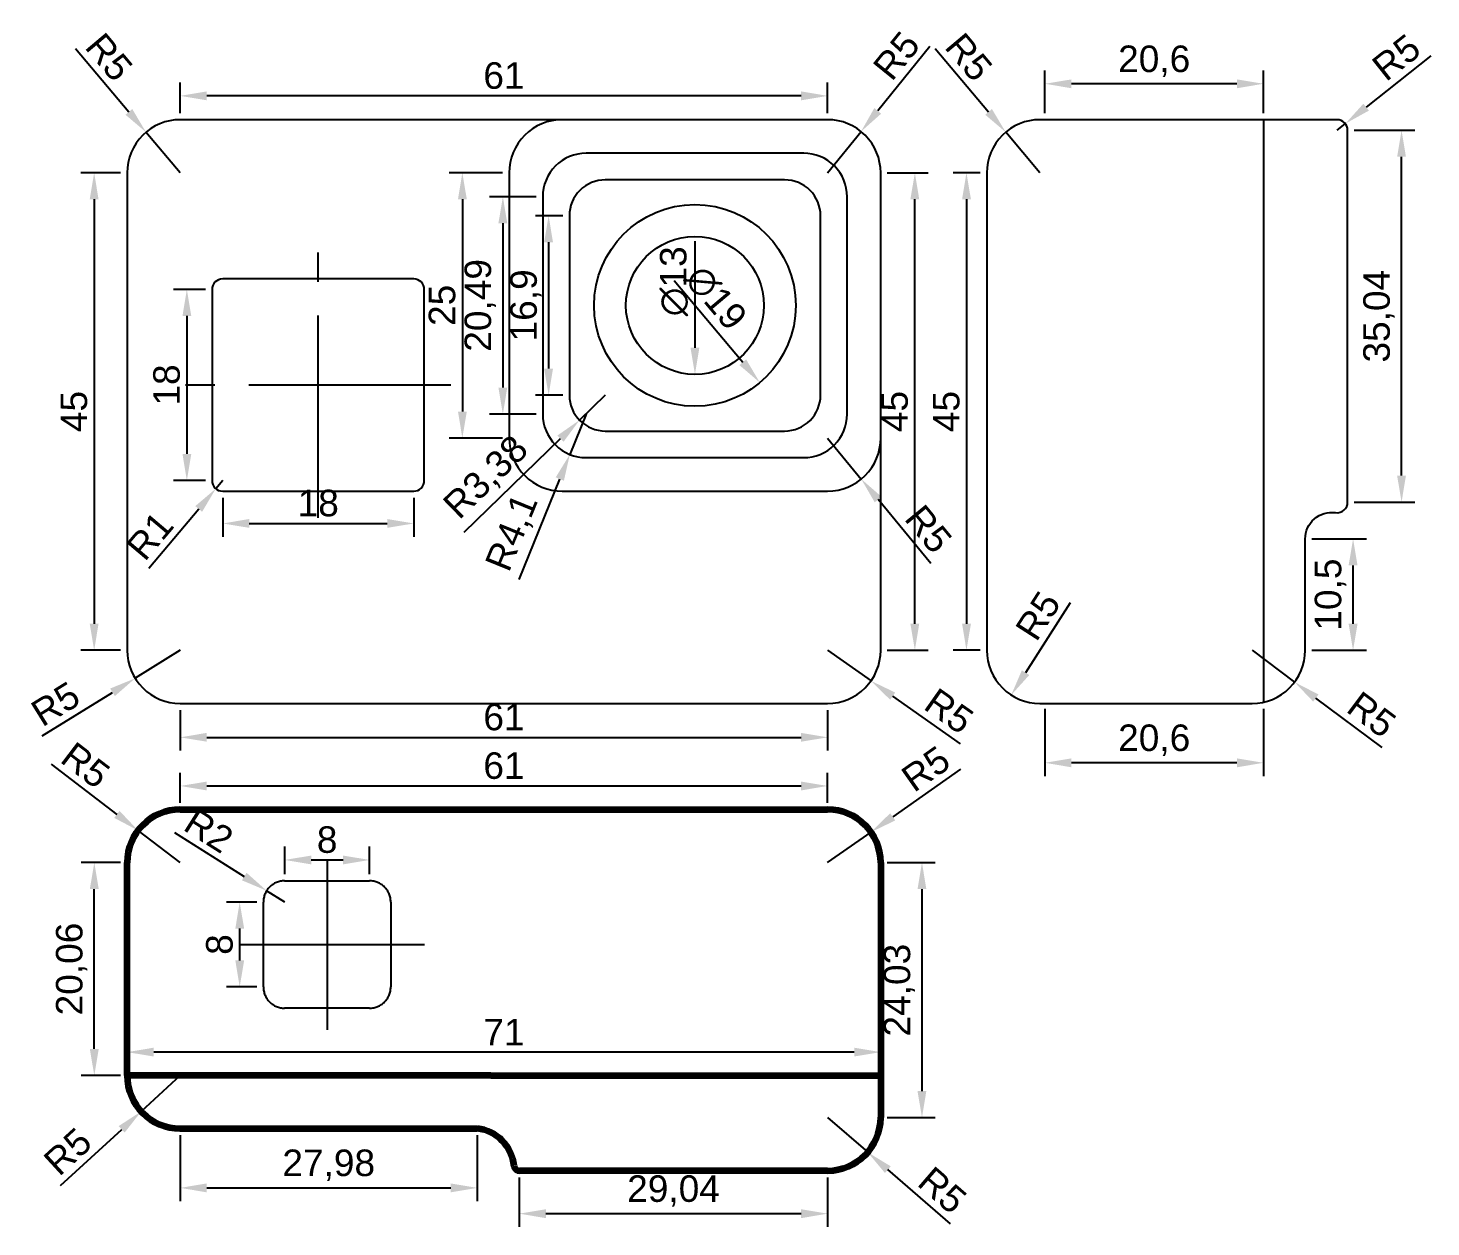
# Model space of a CAD drawing. Header units: millimetres. Extents: x 2833 to 2965, y 1383 to 1641.
# Drawn here: x 2832.9 to 2965.1, y 1527.6 to 1640.5 of the extents above; entities that cross this region are included whole.
import ezdxf

# ---------------------------------------------------------------- set-up
doc = ezdxf.new("R2010")
doc.units = ezdxf.units.MM
doc.linetypes.add('ACAD_ISO02W100', pattern=[15, 12, -3])
doc.linetypes.add('CENTER2', pattern=[28.575, 19.05, -3.175, 3.175, -3.175])
doc.styles.get("Standard").update_dxf_attribs({"font": 'arial.ttf'})
doc.dimstyles.new('ISO-25', dxfattribs={"dimtxt": 2.5, "dimasz": 2.5, "dimexe": 1.25, "dimexo": 0.625, "dimtad": 1, "dimtxsty": 'Standard', "dimcen": 2.5, "dimadec": 0, "dimazin": 0, "dimtfac": 1, "dimtmove": 0, "dimatfit": 3, "dimfxl": 1, "dimarcsym": 0})

# ---------------------------------------------------------------- blocks, each defined once
blk = doc.blocks.new('*D51')
at = {"color": 0, "linetype": 'ByBlock', "lineweight": -2, "transparency": 16777216}
for p, q in [((2847.25, 1632.54), (2847.25, 1635.41)), ((2908.25, 1632.54), (2908.25, 1635.41)), ((2905.75, 1634.16), (2849.75, 1634.16))]:
    blk.add_line(p, q, dxfattribs=at)
at = {"color": 0, "linetype": 'ByBlock', "transparency": 16777216}
for points in [[(2849.75, 1634.58), (2849.75, 1633.74), (2847.25, 1634.16)], [(2905.75, 1634.58), (2905.75, 1633.74), (2908.25, 1634.16)]]:
    blk.add_solid(points, dxfattribs=at)
at = {"layer": 'Defpoints', "color": 0, "linetype": 'ByBlock', "transparency": 16777216}
for p in [(2847.25, 1634.16), (2847.25, 1631.92), (2908.25, 1631.92)]:
    blk.add_point(p, dxfattribs=at)
at = {"color": 0, "linetype": 'ByBlock', "transparency": 16777216, "insert": (2877.75, 1636.06), "char_height": 2.5, "attachment_point": 5}
blk.add_mtext('61', dxfattribs=at)
blk = doc.blocks.new('*D52')
at = {"color": 0, "linetype": 'ByBlock', "lineweight": -2, "transparency": 16777216}
for p, q in [((2841.62, 1626.92), (2837.89, 1626.92)), ((2839.14, 1624.42), (2839.14, 1584.42)), ((2841.62, 1581.92), (2837.89, 1581.92))]:
    blk.add_line(p, q, dxfattribs=at)
at = {"color": 0, "linetype": 'ByBlock', "transparency": 16777216}
for points in [[(2838.72, 1624.42), (2839.55, 1624.42), (2839.14, 1626.92)], [(2838.72, 1584.42), (2839.55, 1584.42), (2839.14, 1581.92)]]:
    blk.add_solid(points, dxfattribs=at)
at = {"layer": 'Defpoints', "color": 0, "linetype": 'ByBlock', "transparency": 16777216}
for p in [(2842.25, 1626.92), (2839.14, 1581.92), (2842.25, 1581.92)]:
    blk.add_point(p, dxfattribs=at)
at = {"color": 0, "linetype": 'ByBlock', "transparency": 16777216, "insert": (2837.24, 1604.42), "char_height": 2.5, "attachment_point": 5, "rotation": 90}
blk.add_mtext('45', dxfattribs=at)
blk = doc.blocks.new('*D53')
at = {"color": 0, "linetype": 'ByBlock', "lineweight": -2, "transparency": 16777216}
for p, q in [((2847.25, 1576.29), (2847.25, 1572.47)), ((2908.25, 1576.29), (2908.25, 1572.47)), ((2849.75, 1573.72), (2905.75, 1573.72))]:
    blk.add_line(p, q, dxfattribs=at)
at = {"color": 0, "linetype": 'ByBlock', "transparency": 16777216}
for points in [[(2849.75, 1574.14), (2849.75, 1573.31), (2847.25, 1573.72)], [(2905.75, 1574.14), (2905.75, 1573.31), (2908.25, 1573.72)]]:
    blk.add_solid(points, dxfattribs=at)
at = {"layer": 'Defpoints', "color": 0, "linetype": 'ByBlock', "transparency": 16777216}
for p in [(2847.25, 1576.92), (2908.25, 1576.92), (2908.25, 1573.72)]:
    blk.add_point(p, dxfattribs=at)
at = {"color": 0, "linetype": 'ByBlock', "transparency": 16777216, "insert": (2877.75, 1575.62), "char_height": 2.5, "attachment_point": 5}
blk.add_mtext('61', dxfattribs=at)
blk = doc.blocks.new('*D54')
at = {"color": 0, "linetype": 'ByBlock', "lineweight": -2, "transparency": 16777216}
for p, q in [((2913.87, 1626.92), (2917.72, 1626.92)), ((2916.47, 1584.42), (2916.47, 1624.42)), ((2913.87, 1581.92), (2917.72, 1581.92))]:
    blk.add_line(p, q, dxfattribs=at)
at = {"color": 0, "linetype": 'ByBlock', "transparency": 16777216}
for points in [[(2916.05, 1624.42), (2916.88, 1624.42), (2916.47, 1626.92)], [(2916.05, 1584.42), (2916.88, 1584.42), (2916.47, 1581.92)]]:
    blk.add_solid(points, dxfattribs=at)
at = {"layer": 'Defpoints', "color": 0, "linetype": 'ByBlock', "transparency": 16777216}
for p in [(2913.25, 1626.92), (2916.47, 1626.92), (2913.25, 1581.92)]:
    blk.add_point(p, dxfattribs=at)
at = {"color": 0, "linetype": 'ByBlock', "transparency": 16777216, "insert": (2914.57, 1604.42), "char_height": 2.5, "attachment_point": 5, "rotation": 90}
blk.add_mtext('45', dxfattribs=at)
blk = doc.blocks.new('*D56')
at = {"color": 0, "linetype": 'ByBlock', "lineweight": -2, "transparency": 16777216}
for p, q in [((2922.62, 1626.92), (2920.08, 1626.92)), ((2921.33, 1624.42), (2921.33, 1584.42)), ((2922.62, 1581.92), (2920.08, 1581.92))]:
    blk.add_line(p, q, dxfattribs=at)
at = {"color": 0, "linetype": 'ByBlock', "transparency": 16777216}
for points in [[(2920.92, 1624.42), (2921.75, 1624.42), (2921.33, 1626.92)], [(2920.92, 1584.42), (2921.75, 1584.42), (2921.33, 1581.92)]]:
    blk.add_solid(points, dxfattribs=at)
at = {"layer": 'Defpoints', "color": 0, "linetype": 'ByBlock', "transparency": 16777216}
for p in [(2923.25, 1626.92), (2921.33, 1581.92), (2923.25, 1581.92)]:
    blk.add_point(p, dxfattribs=at)
at = {"color": 0, "linetype": 'ByBlock', "transparency": 16777216, "insert": (2919.44, 1604.42), "char_height": 2.5, "attachment_point": 5, "rotation": 90}
blk.add_mtext('45', dxfattribs=at)
blk = doc.blocks.new('*D58')
at = {"color": 0, "linetype": 'ByBlock', "lineweight": -2, "transparency": 16777216}
for p, q in [((2837.38, 1638.61), (2842.41, 1632.65)), ((2847.25, 1626.92), (2844.02, 1630.74))]:
    blk.add_line(p, q, dxfattribs=at)
at = {"color": 0, "linetype": 'ByBlock', "transparency": 16777216}
blk.add_solid([(2842.73, 1632.92), (2842.09, 1632.38), (2844.02, 1630.74)], dxfattribs=at)
at = {"layer": 'Defpoints', "color": 0, "linetype": 'ByBlock', "transparency": 16777216}
for p in [(2844.02, 1630.74), (2847.25, 1626.92)]:
    blk.add_point(p, dxfattribs=at)
at = {"color": 0, "linetype": 'ByBlock', "transparency": 16777216, "insert": (2840.54, 1637.81), "char_height": 2.5, "attachment_point": 5, "rotation": 310.1679}
blk.add_mtext('R5', dxfattribs=at)
blk = doc.blocks.new('*D59')
at = {"color": 0, "linetype": 'ByBlock', "lineweight": -2, "transparency": 16777216}
for p, q in [((2917.88, 1638.8), (2912.97, 1632.74)), ((2908.25, 1626.92), (2911.4, 1630.8))]:
    blk.add_line(p, q, dxfattribs=at)
at = {"color": 0, "linetype": 'ByBlock', "transparency": 16777216}
blk.add_solid([(2912.65, 1633.01), (2913.29, 1632.48), (2911.4, 1630.8)], dxfattribs=at)
at = {"layer": 'Defpoints', "color": 0, "linetype": 'ByBlock', "transparency": 16777216}
for p in [(2911.4, 1630.8), (2908.25, 1626.92)]:
    blk.add_point(p, dxfattribs=at)
at = {"color": 0, "linetype": 'ByBlock', "transparency": 16777216, "insert": (2914.74, 1637.94), "char_height": 2.5, "attachment_point": 5, "rotation": 50.9887}
blk.add_mtext('R5', dxfattribs=at)
blk = doc.blocks.new('*D60')
at = {"color": 0, "linetype": 'ByBlock', "lineweight": -2, "transparency": 16777216}
for p, q in [((2851.25, 1596.29), (2851.25, 1592.62)), ((2869.25, 1596.29), (2869.25, 1592.62)), ((2853.75, 1593.87), (2866.75, 1593.87))]:
    blk.add_line(p, q, dxfattribs=at)
at = {"color": 0, "linetype": 'ByBlock', "transparency": 16777216}
for points in [[(2853.75, 1594.29), (2853.75, 1593.46), (2851.25, 1593.87)], [(2866.75, 1594.29), (2866.75, 1593.46), (2869.25, 1593.87)]]:
    blk.add_solid(points, dxfattribs=at)
at = {"layer": 'Defpoints', "color": 0, "linetype": 'ByBlock', "transparency": 16777216}
for p in [(2851.25, 1596.92), (2869.25, 1596.92), (2869.25, 1593.87)]:
    blk.add_point(p, dxfattribs=at)
at = {"color": 0, "linetype": 'ByBlock', "transparency": 16777216, "insert": (2860.25, 1595.78), "char_height": 2.5, "attachment_point": 5}
blk.add_mtext('18', dxfattribs=at)
blk = doc.blocks.new('*D61')
at = {"color": 0, "linetype": 'ByBlock', "lineweight": -2, "transparency": 16777216}
for p, q in [((2849.62, 1615.92), (2846.62, 1615.92)), ((2847.87, 1613.42), (2847.87, 1600.42)), ((2849.62, 1597.92), (2846.62, 1597.92))]:
    blk.add_line(p, q, dxfattribs=at)
at = {"color": 0, "linetype": 'ByBlock', "transparency": 16777216}
for points in [[(2847.46, 1613.42), (2848.29, 1613.42), (2847.87, 1615.92)], [(2847.46, 1600.42), (2848.29, 1600.42), (2847.87, 1597.92)]]:
    blk.add_solid(points, dxfattribs=at)
at = {"layer": 'Defpoints', "color": 0, "linetype": 'ByBlock', "transparency": 16777216}
for p in [(2850.25, 1615.92), (2847.87, 1597.92), (2850.25, 1597.92)]:
    blk.add_point(p, dxfattribs=at)
at = {"color": 0, "linetype": 'ByBlock', "transparency": 16777216, "insert": (2845.97, 1606.92), "char_height": 2.5, "attachment_point": 5, "rotation": 90}
blk.add_mtext('18', dxfattribs=at)
blk = doc.blocks.new('*U49')
at = {"color": 0, "linetype": 'CENTER2', "transparency": 16777216}
blk.add_line((12.5, 0), (-12.5, 0), dxfattribs=at)
blk = doc.blocks.new('*U50')
at = {"color": 0, "linetype": 'CENTER2', "transparency": 16777216}
blk.add_line((0, -12.5), (0, 12.5), dxfattribs=at)
blk = doc.blocks.new('*D62')
at = {"color": 0, "linetype": 'ByBlock', "lineweight": -2, "transparency": 16777216}
for p, q in [((2847.25, 1567.54), (2847.25, 1570.39)), ((2849.75, 1569.14), (2905.75, 1569.14)), ((2908.25, 1567.54), (2908.25, 1570.39))]:
    blk.add_line(p, q, dxfattribs=at)
at = {"color": 0, "linetype": 'ByBlock', "transparency": 16777216}
for points in [[(2849.75, 1569.55), (2849.75, 1568.72), (2847.25, 1569.14)], [(2905.75, 1569.55), (2905.75, 1568.72), (2908.25, 1569.14)]]:
    blk.add_solid(points, dxfattribs=at)
at = {"layer": 'Defpoints', "color": 0, "linetype": 'ByBlock', "transparency": 16777216}
for p in [(2908.25, 1569.14), (2847.25, 1566.92), (2908.25, 1566.92)]:
    blk.add_point(p, dxfattribs=at)
at = {"color": 0, "linetype": 'ByBlock', "transparency": 16777216, "insert": (2877.75, 1571.04), "char_height": 2.5, "attachment_point": 5}
blk.add_mtext('61', dxfattribs=at)
blk = doc.blocks.new('*D63')
at = {"color": 0, "linetype": 'ByBlock', "lineweight": -2, "transparency": 16777216}
for p, q in [((2913.87, 1561.92), (2918.39, 1561.92)), ((2917.14, 1559.42), (2917.14, 1540.39)), ((2913.87, 1537.89), (2918.39, 1537.89))]:
    blk.add_line(p, q, dxfattribs=at)
at = {"color": 0, "linetype": 'ByBlock', "transparency": 16777216}
for points in [[(2916.72, 1559.42), (2917.55, 1559.42), (2917.14, 1561.92)], [(2916.72, 1540.39), (2917.55, 1540.39), (2917.14, 1537.89)]]:
    blk.add_solid(points, dxfattribs=at)
at = {"layer": 'Defpoints', "color": 0, "linetype": 'ByBlock', "transparency": 16777216}
for p in [(2913.25, 1561.92), (2913.25, 1537.89), (2917.14, 1537.89)]:
    blk.add_point(p, dxfattribs=at)
at = {"color": 0, "linetype": 'ByBlock', "transparency": 16777216, "insert": (2915.01, 1549.9), "char_height": 2.5, "attachment_point": 5, "rotation": 90}
blk.add_mtext('24,03', dxfattribs=at)
blk = doc.blocks.new('*D64')
at = {"color": 0, "linetype": 'ByBlock', "lineweight": -2, "transparency": 16777216}
for p, q in [((2841.62, 1561.92), (2837.9, 1561.92)), ((2839.15, 1544.36), (2839.15, 1559.42)), ((2841.62, 1541.86), (2837.9, 1541.86))]:
    blk.add_line(p, q, dxfattribs=at)
at = {"color": 0, "linetype": 'ByBlock', "transparency": 16777216}
for points in [[(2838.73, 1559.42), (2839.57, 1559.42), (2839.15, 1561.92)], [(2838.73, 1544.36), (2839.57, 1544.36), (2839.15, 1541.86)]]:
    blk.add_solid(points, dxfattribs=at)
at = {"layer": 'Defpoints', "color": 0, "linetype": 'ByBlock', "transparency": 16777216}
for p in [(2839.15, 1561.92), (2842.25, 1561.92), (2842.25, 1541.86)]:
    blk.add_point(p, dxfattribs=at)
at = {"color": 0, "linetype": 'ByBlock', "transparency": 16777216, "insert": (2837.02, 1551.89), "char_height": 2.5, "attachment_point": 5, "rotation": 90}
blk.add_mtext('20,06', dxfattribs=at)
blk = doc.blocks.new('*D65')
at = {"color": 0, "linetype": 'ByBlock', "lineweight": -2, "transparency": 16777216}
for p, q in [((2847.25, 1536.23), (2847.25, 1530.02)), ((2875.23, 1536.23), (2875.23, 1530.02)), ((2849.75, 1531.27), (2872.73, 1531.27))]:
    blk.add_line(p, q, dxfattribs=at)
at = {"color": 0, "linetype": 'ByBlock', "transparency": 16777216}
for points in [[(2849.75, 1531.69), (2849.75, 1530.85), (2847.25, 1531.27)], [(2872.73, 1531.69), (2872.73, 1530.85), (2875.23, 1531.27)]]:
    blk.add_solid(points, dxfattribs=at)
at = {"layer": 'Defpoints', "color": 0, "linetype": 'ByBlock', "transparency": 16777216}
for p in [(2847.25, 1536.86), (2875.23, 1536.86), (2875.23, 1531.27)]:
    blk.add_point(p, dxfattribs=at)
at = {"color": 0, "linetype": 'ByBlock', "transparency": 16777216, "insert": (2861.24, 1533.4), "char_height": 2.5, "attachment_point": 5}
blk.add_mtext('27,98', dxfattribs=at)
blk = doc.blocks.new('*D66')
at = {"color": 0, "linetype": 'ByBlock', "lineweight": -2, "transparency": 16777216}
for p, q in [((2879.2, 1532.26), (2879.2, 1527.59)), ((2908.25, 1532.26), (2908.25, 1527.59)), ((2905.75, 1528.84), (2881.7, 1528.84))]:
    blk.add_line(p, q, dxfattribs=at)
at = {"color": 0, "linetype": 'ByBlock', "transparency": 16777216}
for points in [[(2881.7, 1529.26), (2881.7, 1528.42), (2879.2, 1528.84)], [(2905.75, 1529.26), (2905.75, 1528.42), (2908.25, 1528.84)]]:
    blk.add_solid(points, dxfattribs=at)
at = {"layer": 'Defpoints', "color": 0, "linetype": 'ByBlock', "transparency": 16777216}
for p in [(2879.2, 1532.89), (2908.25, 1532.89), (2879.2, 1528.84)]:
    blk.add_point(p, dxfattribs=at)
at = {"color": 0, "linetype": 'ByBlock', "transparency": 16777216, "insert": (2893.73, 1530.97), "char_height": 2.5, "attachment_point": 5}
blk.add_mtext('29,04', dxfattribs=at)
blk = doc.blocks.new('*D67')
at = {"color": 0, "linetype": 'ByBlock', "lineweight": -2, "transparency": 16777216}
for p, q in [((2842.25, 1542.48), (2842.25, 1545.31)), ((2913.25, 1542.49), (2913.25, 1545.31)), ((2910.75, 1544.06), (2844.75, 1544.06))]:
    blk.add_line(p, q, dxfattribs=at)
at = {"color": 0, "linetype": 'ByBlock', "transparency": 16777216}
for points in [[(2844.75, 1544.48), (2844.75, 1543.65), (2842.25, 1544.06)], [(2910.75, 1544.48), (2910.75, 1543.65), (2913.25, 1544.06)]]:
    blk.add_solid(points, dxfattribs=at)
at = {"layer": 'Defpoints', "color": 0, "linetype": 'ByBlock', "transparency": 16777216}
for p in [(2842.25, 1544.06), (2842.25, 1541.86), (2913.25, 1541.86)]:
    blk.add_point(p, dxfattribs=at)
at = {"color": 0, "linetype": 'ByBlock', "transparency": 16777216, "insert": (2877.75, 1545.94), "char_height": 2.5, "attachment_point": 5, "rotation": 0.0018}
blk.add_mtext('71', dxfattribs=at)
blk = doc.blocks.new('*D68')
at = {"color": 0, "linetype": 'ByBlock', "lineweight": -2, "transparency": 16777216}
for p, q in [((2908.25, 1537.89), (2912.03, 1534.62)), ((2919.83, 1527.89), (2913.92, 1532.99))]:
    blk.add_line(p, q, dxfattribs=at)
at = {"color": 0, "linetype": 'ByBlock', "transparency": 16777216}
blk.add_solid([(2914.2, 1533.3), (2913.65, 1532.67), (2912.03, 1534.62)], dxfattribs=at)
at = {"layer": 'Defpoints', "color": 0, "linetype": 'ByBlock', "transparency": 16777216}
for p in [(2908.25, 1537.89), (2912.03, 1534.62)]:
    blk.add_point(p, dxfattribs=at)
at = {"color": 0, "linetype": 'ByBlock', "transparency": 16777216, "insert": (2919.06, 1531.05), "char_height": 2.5, "attachment_point": 5, "rotation": 319.1727}
blk.add_mtext('R5', dxfattribs=at)
blk = doc.blocks.new('*D69')
at = {"color": 0, "linetype": 'ByBlock', "lineweight": -2, "transparency": 16777216}
for p, q in [((2953.87, 1592.42), (2959.01, 1592.42)), ((2957.76, 1584.42), (2957.76, 1589.92)), ((2953.87, 1581.92), (2959.01, 1581.92))]:
    blk.add_line(p, q, dxfattribs=at)
at = {"color": 0, "linetype": 'ByBlock', "transparency": 16777216}
for points in [[(2957.34, 1589.92), (2958.18, 1589.92), (2957.76, 1592.42)], [(2957.34, 1584.42), (2958.18, 1584.42), (2957.76, 1581.92)]]:
    blk.add_solid(points, dxfattribs=at)
at = {"layer": 'Defpoints', "color": 0, "linetype": 'ByBlock', "transparency": 16777216}
for p in [(2953.25, 1592.42), (2957.76, 1592.42), (2953.25, 1581.92)]:
    blk.add_point(p, dxfattribs=at)
at = {"color": 0, "linetype": 'ByBlock', "transparency": 16777216, "insert": (2955.63, 1587.17), "char_height": 2.5, "attachment_point": 5, "rotation": 90}
blk.add_mtext('10,5', dxfattribs=at)
blk = doc.blocks.new('*D70')
at = {"color": 0, "linetype": 'ByBlock', "lineweight": -2, "transparency": 16777216}
blk.add_line((2931.11, 1586.38), (2926.9, 1579.81), dxfattribs=at)
at = {"color": 0, "linetype": 'ByBlock', "transparency": 16777216}
blk.add_solid([(2926.55, 1580.04), (2927.25, 1579.59), (2925.55, 1577.71)], dxfattribs=at)
at = {"layer": 'Defpoints', "color": 0, "linetype": 'ByBlock', "transparency": 16777216}
for p in [(2928.25, 1581.92), (2925.55, 1577.71)]:
    blk.add_point(p, dxfattribs=at)
at = {"color": 0, "linetype": 'ByBlock', "transparency": 16777216, "insert": (2928.08, 1585.17), "char_height": 2.5, "attachment_point": 5, "rotation": 57.2912}
blk.add_mtext('R5', dxfattribs=at)
blk = doc.blocks.new('*D71')
at = {"color": 0, "linetype": 'ByBlock', "lineweight": -2, "transparency": 16777216}
for p, q in [((2908.25, 1581.92), (2912.34, 1579.04)), ((2920.76, 1573.11), (2914.38, 1577.6))]:
    blk.add_line(p, q, dxfattribs=at)
at = {"color": 0, "linetype": 'ByBlock', "transparency": 16777216}
blk.add_solid([(2914.62, 1577.94), (2914.14, 1577.26), (2912.34, 1579.04)], dxfattribs=at)
at = {"layer": 'Defpoints', "color": 0, "linetype": 'ByBlock', "transparency": 16777216}
for p in [(2908.25, 1581.92), (2912.34, 1579.04)]:
    blk.add_point(p, dxfattribs=at)
at = {"color": 0, "linetype": 'ByBlock', "transparency": 16777216, "insert": (2919.69, 1576.19), "char_height": 2.5, "attachment_point": 5, "rotation": 324.8779}
blk.add_mtext('R5', dxfattribs=at)
blk = doc.blocks.new('*D72')
at = {"color": 0, "linetype": 'ByBlock', "lineweight": -2, "transparency": 16777216}
for p, q in [((2948.25, 1581.92), (2952.25, 1578.92)), ((2960.5, 1572.75), (2954.25, 1577.42))]:
    blk.add_line(p, q, dxfattribs=at)
at = {"color": 0, "linetype": 'ByBlock', "transparency": 16777216}
blk.add_solid([(2954.5, 1577.76), (2954, 1577.09), (2952.25, 1578.92)], dxfattribs=at)
at = {"layer": 'Defpoints', "color": 0, "linetype": 'ByBlock', "transparency": 16777216}
for p in [(2948.25, 1581.92), (2952.25, 1578.92)]:
    blk.add_point(p, dxfattribs=at)
at = {"color": 0, "linetype": 'ByBlock', "transparency": 16777216, "insert": (2959.51, 1575.86), "char_height": 2.5, "attachment_point": 5, "rotation": 323.2044}
blk.add_mtext('R5', dxfattribs=at)
blk = doc.blocks.new('*D73')
at = {"color": 0, "linetype": 'ByBlock', "lineweight": -2, "transparency": 16777216}
for p, q in [((2918.39, 1638.62), (2923.42, 1632.65)), ((2928.25, 1626.92), (2925.03, 1630.74))]:
    blk.add_line(p, q, dxfattribs=at)
at = {"color": 0, "linetype": 'ByBlock', "transparency": 16777216}
blk.add_solid([(2923.73, 1632.92), (2923.1, 1632.38), (2925.03, 1630.74)], dxfattribs=at)
at = {"layer": 'Defpoints', "color": 0, "linetype": 'ByBlock', "transparency": 16777216}
for p in [(2925.03, 1630.74), (2928.25, 1626.92)]:
    blk.add_point(p, dxfattribs=at)
at = {"color": 0, "linetype": 'ByBlock', "transparency": 16777216, "insert": (2921.55, 1637.81), "char_height": 2.5, "attachment_point": 5, "rotation": 310.1141}
blk.add_mtext('R5', dxfattribs=at)
blk = doc.blocks.new('*D74')
at = {"color": 0, "linetype": 'ByBlock', "lineweight": -2, "transparency": 16777216}
for p, q in [((2835.08, 1571.18), (2841.28, 1566.46)), ((2847.25, 1561.92), (2843.27, 1564.95))]:
    blk.add_line(p, q, dxfattribs=at)
at = {"color": 0, "linetype": 'ByBlock', "transparency": 16777216}
blk.add_solid([(2841.53, 1566.79), (2841.03, 1566.13), (2843.27, 1564.95)], dxfattribs=at)
at = {"layer": 'Defpoints', "color": 0, "linetype": 'ByBlock', "transparency": 16777216}
for p in [(2843.27, 1564.95), (2847.25, 1561.92)]:
    blk.add_point(p, dxfattribs=at)
at = {"color": 0, "linetype": 'ByBlock', "transparency": 16777216, "insert": (2838.33, 1571.09), "char_height": 2.5, "attachment_point": 5, "rotation": 322.7132}
blk.add_mtext('R5', dxfattribs=at)
blk = doc.blocks.new('*D75')
at = {"color": 0, "linetype": 'ByBlock', "lineweight": -2, "transparency": 16777216}
for p, q in [((2847.25, 1581.92), (2843, 1579.28)), ((2834.25, 1573.85), (2840.87, 1577.96))]:
    blk.add_line(p, q, dxfattribs=at)
at = {"color": 0, "linetype": 'ByBlock', "transparency": 16777216}
blk.add_solid([(2840.65, 1578.32), (2841.09, 1577.61), (2843, 1579.28)], dxfattribs=at)
at = {"layer": 'Defpoints', "color": 0, "linetype": 'ByBlock', "transparency": 16777216}
for p in [(2847.25, 1581.92), (2843, 1579.28)]:
    blk.add_point(p, dxfattribs=at)
at = {"color": 0, "linetype": 'ByBlock', "transparency": 16777216, "insert": (2835.5, 1576.86), "char_height": 2.5, "attachment_point": 5, "rotation": 31.8107}
blk.add_mtext('R5', dxfattribs=at)
blk = doc.blocks.new('*D76')
at = {"color": 0, "linetype": 'ByBlock', "lineweight": -2, "transparency": 16777216}
for p, q in [((2920.76, 1570.72), (2914.38, 1566.23)), ((2908.25, 1561.92), (2912.34, 1564.79))]:
    blk.add_line(p, q, dxfattribs=at)
at = {"color": 0, "linetype": 'ByBlock', "transparency": 16777216}
blk.add_solid([(2914.14, 1566.57), (2914.62, 1565.89), (2912.34, 1564.79)], dxfattribs=at)
at = {"layer": 'Defpoints', "color": 0, "linetype": 'ByBlock', "transparency": 16777216}
for p in [(2912.34, 1564.79), (2908.25, 1561.92)]:
    blk.add_point(p, dxfattribs=at)
at = {"color": 0, "linetype": 'ByBlock', "transparency": 16777216, "insert": (2917.5, 1570.75), "char_height": 2.5, "attachment_point": 5, "rotation": 35.1513}
blk.add_mtext('R5', dxfattribs=at)
blk = doc.blocks.new('*D77')
at = {"color": 0, "linetype": 'ByBlock', "lineweight": -2, "transparency": 16777216}
for p, q in [((2847.25, 1541.86), (2843.57, 1538.47)), ((2835.98, 1531.5), (2841.73, 1536.78))]:
    blk.add_line(p, q, dxfattribs=at)
at = {"color": 0, "linetype": 'ByBlock', "transparency": 16777216}
blk.add_solid([(2841.44, 1537.09), (2842.01, 1536.48), (2843.57, 1538.47)], dxfattribs=at)
at = {"layer": 'Defpoints', "color": 0, "linetype": 'ByBlock', "transparency": 16777216}
for p in [(2847.25, 1541.86), (2843.57, 1538.47)]:
    blk.add_point(p, dxfattribs=at)
at = {"color": 0, "linetype": 'ByBlock', "transparency": 16777216, "insert": (2836.65, 1534.69), "char_height": 2.5, "attachment_point": 5, "rotation": 42.5871}
blk.add_mtext('R5', dxfattribs=at)
blk = doc.blocks.new('*D78')
at = {"color": 0, "linetype": 'ByBlock', "lineweight": -2, "transparency": 16777216}
for p, q in [((2857.09, 1560.83), (2857.09, 1563.42)), ((2865.09, 1560.83), (2865.09, 1563.42)), ((2859.59, 1562.17), (2862.59, 1562.17))]:
    blk.add_line(p, q, dxfattribs=at)
at = {"color": 0, "linetype": 'ByBlock', "transparency": 16777216}
for points in [[(2859.59, 1562.58), (2859.59, 1561.75), (2857.09, 1562.17)], [(2862.59, 1562.58), (2862.59, 1561.75), (2865.09, 1562.17)]]:
    blk.add_solid(points, dxfattribs=at)
at = {"layer": 'Defpoints', "color": 0, "linetype": 'ByBlock', "transparency": 16777216}
for p in [(2865.09, 1562.17), (2857.09, 1560.2), (2865.09, 1560.2)]:
    blk.add_point(p, dxfattribs=at)
at = {"color": 0, "linetype": 'ByBlock', "transparency": 16777216, "insert": (2861.09, 1564.07), "char_height": 2.5, "attachment_point": 5}
blk.add_mtext('8', dxfattribs=at)
blk = doc.blocks.new('*D79')
at = {"color": 0, "linetype": 'ByBlock', "lineweight": -2, "transparency": 16777216}
for p, q in [((2854.46, 1558.2), (2851.6, 1558.2)), ((2852.85, 1552.7), (2852.85, 1555.7)), ((2854.46, 1550.2), (2851.6, 1550.2))]:
    blk.add_line(p, q, dxfattribs=at)
at = {"color": 0, "linetype": 'ByBlock', "transparency": 16777216}
for points in [[(2852.44, 1555.7), (2853.27, 1555.7), (2852.85, 1558.2)], [(2852.44, 1552.7), (2853.27, 1552.7), (2852.85, 1550.2)]]:
    blk.add_solid(points, dxfattribs=at)
at = {"layer": 'Defpoints', "color": 0, "linetype": 'ByBlock', "transparency": 16777216}
for p in [(2852.85, 1558.2), (2855.09, 1558.2), (2855.09, 1550.2)]:
    blk.add_point(p, dxfattribs=at)
at = {"color": 0, "linetype": 'ByBlock', "transparency": 16777216, "insert": (2850.95, 1554.2), "char_height": 2.5, "attachment_point": 5, "rotation": 90}
blk.add_mtext('8', dxfattribs=at)
blk = doc.blocks.new('*D83')
at = {"color": 0, "linetype": 'ByBlock', "lineweight": -2, "transparency": 16777216}
for p, q in [((2846.72, 1564.74), (2853.28, 1560.6)), ((2857.09, 1558.2), (2855.39, 1559.27))]:
    blk.add_line(p, q, dxfattribs=at)
at = {"color": 0, "linetype": 'ByBlock', "transparency": 16777216}
blk.add_solid([(2853.5, 1560.96), (2853.06, 1560.25), (2855.39, 1559.27)], dxfattribs=at)
at = {"layer": 'Defpoints', "color": 0, "linetype": 'ByBlock', "transparency": 16777216}
for p in [(2855.39, 1559.27), (2857.09, 1558.2)]:
    blk.add_point(p, dxfattribs=at)
at = {"color": 0, "linetype": 'ByBlock', "transparency": 16777216, "insert": (2849.95, 1564.93), "char_height": 2.5, "attachment_point": 5, "rotation": 327.7427}
blk.add_mtext('R2', dxfattribs=at)
blk = doc.blocks.new('*D84')
at = {"color": 0, "linetype": 'ByBlock', "lineweight": -2, "transparency": 16777216}
for p, q in [((2851.25, 1597.92), (2850.6, 1597.15)), ((2844.28, 1589.67), (2848.99, 1595.24))]:
    blk.add_line(p, q, dxfattribs=at)
at = {"color": 0, "linetype": 'ByBlock', "transparency": 16777216}
blk.add_solid([(2848.67, 1595.51), (2849.31, 1594.97), (2850.6, 1597.15)], dxfattribs=at)
at = {"layer": 'Defpoints', "color": 0, "linetype": 'ByBlock', "transparency": 16777216}
for p in [(2850.6, 1597.15), (2851.25, 1597.92)]:
    blk.add_point(p, dxfattribs=at)
at = {"color": 0, "linetype": 'ByBlock', "transparency": 16777216, "insert": (2844.39, 1592.71), "char_height": 2.5, "attachment_point": 5, "rotation": 49.801}
blk.add_mtext('R1', dxfattribs=at)
blk = doc.blocks.new('*D87')
at = {"color": 0, "linetype": 'ByBlock', "lineweight": -2, "transparency": 16777216}
for p, q in [((2957.87, 1630.92), (2963.58, 1630.92)), ((2962.33, 1598.38), (2962.33, 1628.42)), ((2957.87, 1595.88), (2963.58, 1595.88))]:
    blk.add_line(p, q, dxfattribs=at)
at = {"color": 0, "linetype": 'ByBlock', "transparency": 16777216}
for points in [[(2961.91, 1628.42), (2962.74, 1628.42), (2962.33, 1630.92)], [(2961.91, 1598.38), (2962.74, 1598.38), (2962.33, 1595.88)]]:
    blk.add_solid(points, dxfattribs=at)
at = {"layer": 'Defpoints', "color": 0, "linetype": 'ByBlock', "transparency": 16777216}
for p in [(2957.25, 1630.92), (2962.33, 1630.92), (2957.25, 1595.88)]:
    blk.add_point(p, dxfattribs=at)
at = {"color": 0, "linetype": 'ByBlock', "transparency": 16777216, "insert": (2960.2, 1613.4), "char_height": 2.5, "attachment_point": 5, "rotation": 90}
blk.add_mtext('35,04', dxfattribs=at)
blk = doc.blocks.new('*D89')
at = {"color": 0, "linetype": 'ByBlock', "lineweight": -2, "transparency": 16777216}
for p, q in [((2877.62, 1626.92), (2872.58, 1626.92)), ((2873.83, 1624.42), (2873.83, 1604.42)), ((2877.62, 1601.92), (2872.58, 1601.92))]:
    blk.add_line(p, q, dxfattribs=at)
at = {"color": 0, "linetype": 'ByBlock', "transparency": 16777216}
for points in [[(2873.42, 1624.42), (2874.25, 1624.42), (2873.83, 1626.92)], [(2873.42, 1604.42), (2874.25, 1604.42), (2873.83, 1601.92)]]:
    blk.add_solid(points, dxfattribs=at)
at = {"layer": 'Defpoints', "color": 0, "linetype": 'ByBlock', "transparency": 16777216}
for p in [(2878.25, 1626.92), (2873.83, 1601.92), (2878.25, 1601.92)]:
    blk.add_point(p, dxfattribs=at)
at = {"color": 0, "linetype": 'ByBlock', "transparency": 16777216, "insert": (2871.93, 1614.42), "char_height": 2.5, "attachment_point": 5, "rotation": 90}
blk.add_mtext('25', dxfattribs=at)
blk = doc.blocks.new('*D90')
at = {"color": 0, "linetype": 'ByBlock', "lineweight": -2, "transparency": 16777216}
for p, q in [((2880.78, 1624.66), (2876.4, 1624.66)), ((2877.65, 1622.16), (2877.65, 1606.67)), ((2880.78, 1604.17), (2876.4, 1604.17))]:
    blk.add_line(p, q, dxfattribs=at)
at = {"color": 0, "linetype": 'ByBlock', "transparency": 16777216}
for points in [[(2877.23, 1622.16), (2878.06, 1622.16), (2877.65, 1624.66)], [(2877.23, 1606.67), (2878.06, 1606.67), (2877.65, 1604.17)]]:
    blk.add_solid(points, dxfattribs=at)
at = {"layer": 'Defpoints', "color": 0, "linetype": 'ByBlock', "transparency": 16777216}
for p in [(2881.4, 1624.66), (2877.65, 1604.17), (2881.4, 1604.17)]:
    blk.add_point(p, dxfattribs=at)
at = {"color": 0, "linetype": 'ByBlock', "transparency": 16777216, "insert": (2875.52, 1614.42), "char_height": 2.5, "attachment_point": 5, "rotation": 90}
blk.add_mtext('20,49', dxfattribs=at)
blk = doc.blocks.new('*D91')
at = {"color": 0, "linetype": 'ByBlock', "lineweight": -2, "transparency": 16777216}
for p, q in [((2883.29, 1622.87), (2880.71, 1622.87)), ((2881.96, 1620.37), (2881.96, 1608.46)), ((2883.29, 1605.96), (2880.71, 1605.96))]:
    blk.add_line(p, q, dxfattribs=at)
at = {"color": 0, "linetype": 'ByBlock', "transparency": 16777216}
for points in [[(2881.54, 1620.37), (2882.37, 1620.37), (2881.96, 1622.87)], [(2881.54, 1608.46), (2882.37, 1608.46), (2881.96, 1605.96)]]:
    blk.add_solid(points, dxfattribs=at)
at = {"layer": 'Defpoints', "color": 0, "linetype": 'ByBlock', "transparency": 16777216}
for p in [(2883.91, 1622.87), (2881.96, 1605.96), (2883.91, 1605.96)]:
    blk.add_point(p, dxfattribs=at)
at = {"color": 0, "linetype": 'ByBlock', "transparency": 16777216, "insert": (2879.83, 1614.42), "char_height": 2.5, "attachment_point": 5, "rotation": 90}
blk.add_mtext('16,9', dxfattribs=at)
blk = doc.blocks.new('*D94')
at = {"color": 0, "linetype": 'ByBlock', "lineweight": -2, "transparency": 16777216}
for p, q in [((2887.3, 1605.96), (2884.87, 1603.61)), ((2874.01, 1593.06), (2883.08, 1601.87))]:
    blk.add_line(p, q, dxfattribs=at)
at = {"color": 0, "linetype": 'ByBlock', "transparency": 16777216}
blk.add_solid([(2882.79, 1602.16), (2883.37, 1601.57), (2884.87, 1603.61)], dxfattribs=at)
at = {"layer": 'Defpoints', "color": 0, "linetype": 'ByBlock', "transparency": 16777216}
for p in [(2887.3, 1605.96), (2884.87, 1603.61)]:
    blk.add_point(p, dxfattribs=at)
at = {"color": 0, "linetype": 'ByBlock', "transparency": 16777216, "insert": (2876.16, 1598.12), "char_height": 2.5, "attachment_point": 5, "rotation": 44.1679}
blk.add_mtext('R3,38', dxfattribs=at)
blk = doc.blocks.new('*D95')
at = {"color": 0, "linetype": 'ByBlock', "lineweight": -2, "transparency": 16777216}
for p, q in [((2885.5, 1604.17), (2883.96, 1600.38)), ((2879.17, 1588.6), (2883.02, 1598.06))]:
    blk.add_line(p, q, dxfattribs=at)
at = {"color": 0, "linetype": 'ByBlock', "transparency": 16777216}
blk.add_solid([(2882.63, 1598.22), (2883.4, 1597.9), (2883.96, 1600.38)], dxfattribs=at)
at = {"layer": 'Defpoints', "color": 0, "linetype": 'ByBlock', "transparency": 16777216}
for p in [(2885.5, 1604.17), (2883.96, 1600.38)]:
    blk.add_point(p, dxfattribs=at)
at = {"color": 0, "linetype": 'ByBlock', "transparency": 16777216, "insert": (2878.65, 1592.97), "char_height": 2.5, "attachment_point": 5, "rotation": 67.8569}
blk.add_mtext('R4,1', dxfattribs=at)
blk = doc.blocks.new('*D96')
at = {"color": 0, "linetype": 'ByBlock', "lineweight": -2, "transparency": 16777216}
for p, q in [((2908.25, 1601.92), (2911.42, 1598.05)), ((2917.96, 1590.1), (2913.01, 1596.12))]:
    blk.add_line(p, q, dxfattribs=at)
at = {"color": 0, "linetype": 'ByBlock', "transparency": 16777216}
blk.add_solid([(2913.33, 1596.39), (2912.69, 1595.86), (2911.42, 1598.05)], dxfattribs=at)
at = {"layer": 'Defpoints', "color": 0, "linetype": 'ByBlock', "transparency": 16777216}
for p in [(2908.25, 1601.92), (2911.42, 1598.05)]:
    blk.add_point(p, dxfattribs=at)
at = {"color": 0, "linetype": 'ByBlock', "transparency": 16777216, "insert": (2917.75, 1593.35), "char_height": 2.5, "attachment_point": 5, "rotation": 309.4179}
blk.add_mtext('R5', dxfattribs=at)
blk = doc.blocks.new('*D104')
at = {"color": 0, "lineweight": -2, "transparency": 16777216}
for p, q in [((2928.72, 1576.41), (2928.72, 1570.07)), ((2949.32, 1576.41), (2949.32, 1570.07)), ((2946.82, 1571.32), (2931.22, 1571.32))]:
    blk.add_line(p, q, dxfattribs=at)
at = {"color": 0, "transparency": 16777216}
for points in [[(2931.22, 1571.74), (2931.22, 1570.9), (2928.72, 1571.32)], [(2946.82, 1571.74), (2946.82, 1570.9), (2949.32, 1571.32)]]:
    blk.add_solid(points, dxfattribs=at)
at = {"layer": 'Defpoints', "color": 0, "transparency": 16777216}
for p in [(2928.72, 1577.03), (2949.32, 1577.03), (2928.72, 1571.32)]:
    blk.add_point(p, dxfattribs=at)
at = {"color": 0, "transparency": 16777216, "insert": (2939.02, 1573.45), "char_height": 2.5, "attachment_point": 5}
blk.add_mtext('20,6', dxfattribs=at)
blk = doc.blocks.new('*D107')
at = {"color": 0, "lineweight": -2, "transparency": 16777216}
for p, q in [((2928.72, 1632.54), (2928.72, 1636.55)), ((2949.32, 1632.54), (2949.32, 1636.55)), ((2946.82, 1635.3), (2931.22, 1635.3))]:
    blk.add_line(p, q, dxfattribs=at)
at = {"color": 0, "transparency": 16777216}
for points in [[(2931.22, 1635.71), (2931.22, 1634.88), (2928.72, 1635.3)], [(2946.82, 1635.71), (2946.82, 1634.88), (2949.32, 1635.3)]]:
    blk.add_solid(points, dxfattribs=at)
at = {"layer": 'Defpoints', "color": 0, "transparency": 16777216}
for p in [(2928.72, 1635.3), (2928.72, 1631.92), (2949.32, 1631.92)]:
    blk.add_point(p, dxfattribs=at)
at = {"color": 0, "transparency": 16777216, "insert": (2939.02, 1637.42), "char_height": 2.5, "attachment_point": 5}
blk.add_mtext('20,6', dxfattribs=at)
blk = doc.blocks.new('*D138')
at = {"color": 0, "lineweight": -2, "transparency": 16777216}
for p, q in [((2965.1, 1637.94), (2958.99, 1633.09)), ((2956.25, 1630.92), (2957.03, 1631.54))]:
    blk.add_line(p, q, dxfattribs=at)
at = {"color": 0, "transparency": 16777216}
blk.add_solid([(2958.73, 1633.42), (2959.25, 1632.77), (2957.03, 1631.54)], dxfattribs=at)
at = {"layer": 'Defpoints', "color": 0, "transparency": 16777216}
for p in [(2957.03, 1631.54), (2956.25, 1630.92)]:
    blk.add_point(p, dxfattribs=at)
at = {"color": 0, "transparency": 16777216, "insert": (2961.84, 1637.78), "char_height": 2.5, "attachment_point": 5, "rotation": 38.4562}
blk.add_mtext('R5', dxfattribs=at)
blk = doc.blocks.new('*D139')
at = {"color": 0, "lineweight": -2, "transparency": 16777216}
blk.add_line((2895.75, 1620.47), (2895.75, 1610.42), dxfattribs=at)
at = {"color": 0, "transparency": 16777216}
blk.add_solid([(2895.33, 1610.42), (2896.16, 1610.42), (2895.75, 1607.92)], dxfattribs=at)
at = {"layer": 'Defpoints', "color": 0, "transparency": 16777216}
for p in [(2895.75, 1620.92), (2895.75, 1607.92)]:
    blk.add_point(p, dxfattribs=at)
at = {"color": 0, "transparency": 16777216, "insert": (2893.78, 1616.69), "char_height": 2.5, "attachment_point": 5, "rotation": 90}
blk.add_mtext('∅13', dxfattribs=at)
blk = doc.blocks.new('*D140')
at = {"color": 0, "lineweight": -2, "transparency": 16777216}
blk.add_line((2893.78, 1616.75), (2900.26, 1609.06), dxfattribs=at)
at = {"color": 0, "transparency": 16777216}
blk.add_solid([(2900.57, 1609.33), (2899.94, 1608.79), (2901.86, 1607.15)], dxfattribs=at)
at = {"layer": 'Defpoints', "color": 0, "transparency": 16777216}
for p in [(2889.63, 1621.68), (2901.86, 1607.15)]:
    blk.add_point(p, dxfattribs=at)
at = {"color": 0, "transparency": 16777216, "insert": (2897.72, 1615.13), "char_height": 2.5, "attachment_point": 5, "rotation": 310.0813}
blk.add_mtext('∅19', dxfattribs=at)

msp = doc.modelspace()

# ---------------------------------------------------------------- linework, layer by layer
msp.add_line((2949.324, 1631.916), (2949.324, 1577.033))
at = {"lineweight": 100}
for p, q in [((2847.248, 1566.916), (2908.248, 1566.916)), ((2842.248, 1541.858), (2842.248, 1561.916)), ((2913.248, 1561.916), (2913.248, 1537.889)), ((2876.51, 1541.858), (2842.248, 1541.858)), ((2842.248, 1541.858), (2842.248, 1541.858)), ((2876.51, 1541.858), (2876.51, 1541.86)), ((2876.51, 1541.858), (2913.248, 1541.858)), ((2847.248, 1536.858), (2875.226, 1536.858)), ((2908.248, 1532.889), (2879.205, 1532.889))]:
    msp.add_line(p, q, dxfattribs=at)
at = {"linetype": 'ByBlock'}
for p, q in [((2861.094, 1562.165), (2861.094, 1546.177)), ((2852.853, 1554.195), (2870.253, 1554.195))]:
    msp.add_line(p, q, dxfattribs=at)
for points in [[(2842.248, 1581.916, 0.4142136), (2847.248, 1576.916), (2908.248, 1576.916, 0.4142136), (2913.248, 1581.916), (2913.248, 1626.916, 0.4142136), (2908.248, 1631.916), (2847.248, 1631.916, 0.4142136), (2842.248, 1626.916)], [(2878.248, 1601.916, 0.4142136), (2883.248, 1596.916), (2908.248, 1596.916, 0.4142136), (2913.248, 1601.916), (2913.248, 1626.916, 0.4142136), (2908.248, 1631.916), (2883.248, 1631.916, 0.4142136), (2878.248, 1626.916)], [(2881.405, 1604.171, 0.4142136), (2885.503, 1600.073), (2905.993, 1600.073, 0.4142136), (2910.091, 1604.171), (2910.091, 1624.661, 0.4142136), (2905.993, 1628.759), (2885.503, 1628.759, 0.4142136), (2881.405, 1624.661)], [(2883.915, 1605.964, 0.4142136), (2887.296, 1602.583), (2904.2, 1602.583, 0.4142136), (2907.581, 1605.964), (2907.581, 1622.868, 0.4142136), (2904.2, 1626.249), (2887.296, 1626.249, 0.4142136), (2883.915, 1622.868)], [(2851.248, 1596.916), (2869.248, 1596.916, 0.4142136), (2870.248, 1597.916), (2870.248, 1615.916, 0.4142136), (2869.248, 1616.916), (2851.248, 1616.916, 0.4142136), (2850.248, 1615.916), (2850.248, 1597.916, 0.4142136)]]:
    msp.add_lwpolyline(points, format="xyb", close=True)
msp.add_lwpolyline([(2948.248, 1631.916), (2928.248, 1631.916, 0.4142136), (2923.248, 1626.916), (2923.248, 1581.916, 0.4142136), (2928.248, 1576.916), (2948.248, 1576.916, 0.4142136), (2953.248, 1581.916), (2953.248, 1592.416, -0.4568503), (2956.105, 1594.89, 0.454824), (2957.248, 1595.88), (2957.248, 1630.916, 0.4142136), (2956.248, 1631.916), (2928.248, 1631.916, 0.4142136), (2923.248, 1626.916), (2923.248, 1594.916)], format="xyb")
at = {"linetype": 'ACAD_ISO02W100'}
msp.add_lwpolyline([(2867.086, 1558.202), (2867.086, 1550.202, -0.4142136), (2865.086, 1548.202), (2857.086, 1548.202, -0.4142136), (2855.086, 1550.202), (2855.086, 1558.202, -0.4142136), (2857.086, 1560.202), (2865.086, 1560.202, -0.4142136)], format="xyb", close=True, dxfattribs=at)
for radius in [9.5, 6.5]:
    msp.add_circle((2895.748, 1614.416), radius)
at = {"lineweight": 100}
for centre, radius, start, end in [((2847.248, 1561.916), 5, 90, 180), ((2908.248, 1561.916), 5, 0, 90), ((2847.248, 1541.858), 5, 180, 270), ((2908.248, 1537.889), 5, 270, 0), ((2874.802, 1532.957), 3.924, 5.59969, 83.80023), ((2879.205, 1533.389), 0.5, 185.59969, 270)]:
    msp.add_arc(centre, radius, start, end, dxfattribs=at)
for p in [(2895.748, 1614.416), (2913.248, 1541.858), (2913.248, 1541.858), (2913.248, 1541.858), (2913.248, 1541.858)]:
    msp.add_point(p)

# ---------------------------------------------------------------- block references
at = {"linetype": 'CENTER2'}
for name in ['*U50', '*U49']:
    msp.add_blockref(name, (2860.248, 1606.916), dxfattribs=at)

# ---------------------------------------------------------------- dimensions: what is measured, and where the dimension line sits
at = {"linetype": 'ByBlock'}
for center, mpoint, picture, middle in [((2908.248, 1626.916), (2911.395, 1630.801), '*D59', (2914.737, 1637.939)), ((2847.248, 1626.916), (2844.023, 1630.737), '*D58', (2840.537, 1637.806)), ((2928.248, 1626.916), (2925.026, 1630.74), '*D73', (2921.548, 1637.812)), ((2887.296, 1605.964), (2884.87, 1603.608), '*D94', (2876.164, 1598.117)), ((2885.503, 1604.171), (2883.958, 1600.375), '*D95', (2878.65, 1592.974)), ((2908.248, 1601.916), (2911.423, 1598.053), '*D96', (2917.745, 1593.348)), ((2851.248, 1597.916), (2850.603, 1597.152), '*D84', (2844.391, 1592.714)), ((2847.248, 1581.916), (2842.999, 1579.281), '*D75', (2835.498, 1576.86)), ((2908.248, 1581.916), (2912.338, 1579.039), '*D71', (2919.686, 1576.189)), ((2948.248, 1581.916), (2952.252, 1578.921), '*D72', (2959.514, 1575.858)), ((2847.248, 1561.916), (2843.27, 1564.945), '*D74', (2838.332, 1571.088)), ((2908.248, 1561.916), (2912.336, 1564.795), '*D76', (2917.499, 1570.75)), ((2857.086, 1558.202), (2855.395, 1559.269), '*D83', (2849.948, 1564.93)), ((2847.248, 1541.858), (2843.567, 1538.474), '*D77', (2836.651, 1534.694)), ((2908.248, 1537.889), (2912.031, 1534.62), '*D68', (2919.06, 1531.053))]:
    dim = msp.add_radius_dim(center=center, mpoint=mpoint, dimstyle='ISO-25', dxfattribs=at)
    dim.commit()
    dim.dimension.update_dxf_attribs({"geometry": picture, "text_midpoint": middle})
dim = msp.add_radius_dim(center=(2956.248, 1630.916), mpoint=(2957.031, 1631.538), text='R5', dimstyle='ISO-25')
dim.commit()
dim.dimension.update_dxf_attribs({"geometry": '*D138', "text_midpoint": (2961.842, 1637.781)})
for base, p1, p2, picture, middle in [((2928.724, 1635.296), (2949.324, 1631.916), (2928.724, 1631.916), '*D107', (2939.024, 1637.423)), ((2928.724, 1571.321), (2949.324, 1577.033), (2928.724, 1577.033), '*D104', (2939.024, 1573.448))]:
    dim = msp.add_linear_dim(base=base, p1=p1, p2=p2, dimstyle='ISO-25')
    dim.commit()
    dim.dimension.update_dxf_attribs({"geometry": picture, "text_midpoint": middle})
for base, p1, p2, picture, middle in [((2847.248, 1634.158), (2908.248, 1631.916), (2847.248, 1631.916), '*D51', (2877.748, 1636.06)), ((2869.248, 1593.875), (2851.248, 1596.916), (2869.248, 1596.916), '*D60', (2860.248, 1595.776)), ((2908.248, 1573.722), (2847.248, 1576.916), (2908.248, 1576.916), '*D53', (2877.748, 1575.624)), ((2908.248, 1569.135), (2847.248, 1566.916), (2908.248, 1566.916), '*D62', (2877.748, 1571.037)), ((2865.086, 1562.165), (2857.086, 1560.202), (2865.086, 1560.202), '*D78', (2861.086, 1564.067)), ((2875.226, 1531.27), (2847.248, 1536.858), (2875.226, 1536.858), '*D65', (2861.237, 1533.397))]:
    dim = msp.add_linear_dim(base=base, p1=p1, p2=p2, dimstyle='ISO-25', dxfattribs=at)
    dim.commit()
    dim.dimension.update_dxf_attribs({"geometry": picture, "text_midpoint": middle})
for base, p1, p2, picture, middle in [((2962.327, 1630.916), (2957.248, 1595.88), (2957.248, 1630.916), '*D87', (2960.199, 1613.398)), ((2839.135, 1581.916), (2842.248, 1626.916), (2842.248, 1581.916), '*D52', (2837.239, 1604.416)), ((2873.832, 1601.916), (2878.248, 1626.916), (2878.248, 1601.916), '*D89', (2871.93, 1614.416)), ((2916.468, 1626.916), (2913.248, 1581.916), (2913.248, 1626.916), '*D54', (2914.572, 1604.416)), ((2921.333, 1581.916), (2923.248, 1626.916), (2923.248, 1581.916), '*D56', (2919.436, 1604.416)), ((2877.647, 1604.171), (2881.405, 1624.661), (2881.405, 1604.171), '*D90', (2875.52, 1614.416)), ((2881.958, 1605.964), (2883.915, 1622.868), (2883.915, 1605.964), '*D91', (2879.831, 1614.416)), ((2847.875, 1597.916), (2850.248, 1615.916), (2850.248, 1597.916), '*D61', (2845.973, 1606.916)), ((2839.151, 1561.916), (2842.248, 1541.858), (2842.248, 1561.916), '*D64', (2837.024, 1551.887)), ((2917.136, 1537.889), (2913.248, 1561.916), (2913.248, 1537.889), '*D63', (2915.009, 1549.902)), ((2852.853, 1558.202), (2855.086, 1550.202), (2855.086, 1558.202), '*D79', (2850.951, 1554.202))]:
    dim = msp.add_linear_dim(base=base, p1=p1, p2=p2, angle=90, dimstyle='ISO-25', dxfattribs=at)
    dim.commit()
    dim.dimension.update_dxf_attribs({"geometry": picture, "text_midpoint": middle})
for p1, p2, picture, middle in [((2889.631, 1621.685), (2901.865, 1607.147), '*D140', (2896.213, 1613.864)), ((2895.748, 1620.916), (2895.748, 1607.916), '*D139', (2895.748, 1616.692))]:
    dim = msp.add_diameter_dim_2p(p1=p1, p2=p2, dimstyle='ISO-25')
    dim.commit()
    dim.dimension.update_dxf_attribs({"geometry": picture, "text_midpoint": middle, "dimtype": 163})
for p1, p2, distance, picture, middle in [((2953.248, 1581.916), (2953.248, 1592.416), -4.512, '*D69', (2955.632, 1587.166)), ((2913.248, 1541.86), (2842.248, 1541.858), -2.204, '*D67', (2877.748, 1545.943))]:
    dim = msp.add_aligned_dim(p1=p1, p2=p2, distance=distance, dimstyle='ISO-25', dxfattribs=at)
    dim.commit()
    dim.dimension.update_dxf_attribs({"geometry": picture, "text_midpoint": middle})
dim = msp.add_radius_dim(center=(2928.248, 1581.916), mpoint=(2925.546, 1577.709), dimstyle='ISO-25', dxfattribs=at)
dim.commit()
dim.dimension.update_dxf_attribs({"geometry": '*D70', "text_midpoint": (2929.68, 1584.146), "dimtype": 164})
dim = msp.add_linear_dim(base=(2879.205, 1528.84), p1=(2908.248, 1532.889), p2=(2879.205, 1532.889), dimstyle='ISO-25', dxfattribs=at)
dim.commit()
dim.dimension.update_dxf_attribs({"geometry": '*D66', "text_midpoint": (2893.726, 1528.84), "dimtype": 160})

doc.saveas('drawing.dxf')
